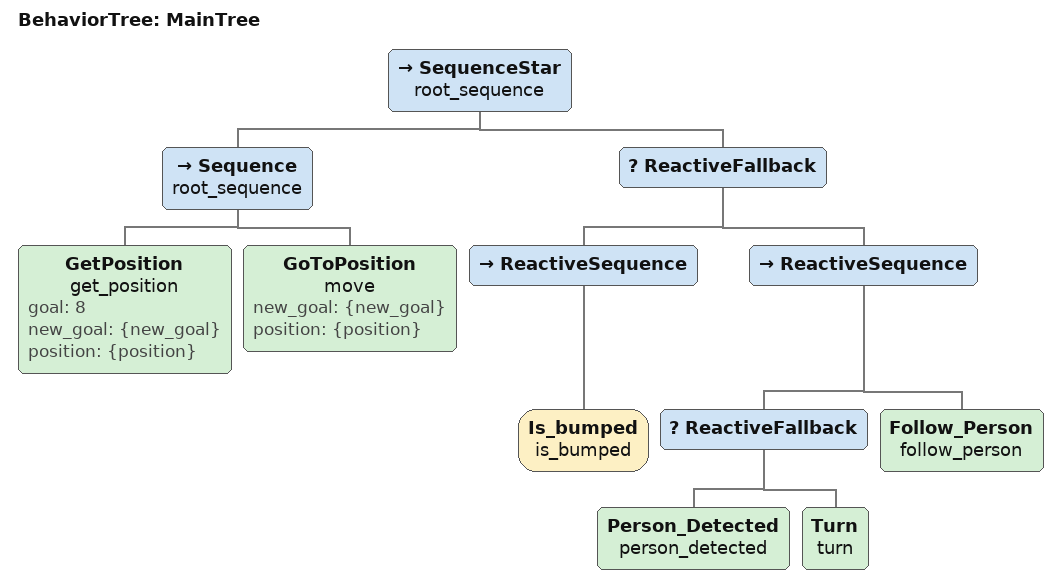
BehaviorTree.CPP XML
<root main_tree_to_execute = "MainTree">
     <BehaviorTree ID="MainTree">
        <SequenceStar name="root_sequence">
            <Sequence name="root_sequence">
                <GetPosition name="get_position" goal="8" new_goal="{new_goal}" position="{position}"/>
                <GoToPosition  name="move" new_goal="{new_goal}" position="{position}"/>
            </Sequence>
            <ReactiveFallback>
                <ReactiveSequence>
                    <Is_bumped name="is_bumped"/>
                </ReactiveSequence>
                <ReactiveSequence>
                    <ReactiveFallback>
                        <Person_Detected name="person_detected"/>
                        <Turn name="turn"/>
                    </ReactiveFallback>
                    <Follow_Person name="follow_person"/>
                </ReactiveSequence>
            </ReactiveFallback>
        </SequenceStar>
    </BehaviorTree>
 </root>
